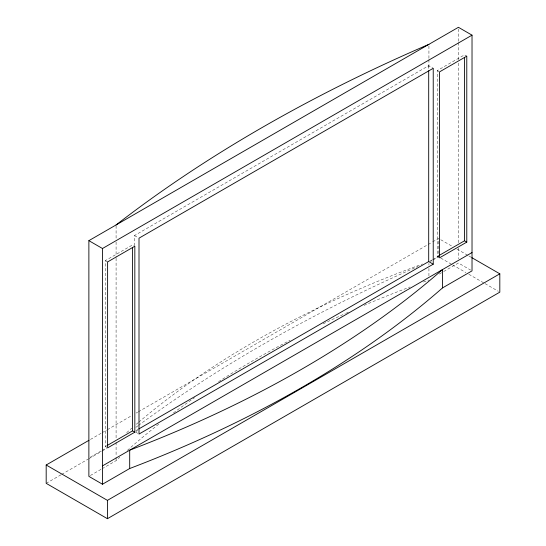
<?xml version="1.0" encoding="UTF-8"?>
<svg xmlns="http://www.w3.org/2000/svg" width="546" height="546" viewBox="0 0 546 546"><rect width="100%" height="100%" fill="white"/><g stroke="black" fill="none" stroke-linecap="round" stroke-linejoin="round"><path stroke-width="0.41" stroke-dasharray="2.73 2.05" d="M134.466 245.775L134.466 235.551L428.699 65.684L433.231 68.298M106.477 447.229L105.344 446.573L105.344 260.619L132.562 244.908L133.695 245.564M438.998 257.494L437.298 256.511L437.298 70.557L464.516 54.846L466.782 56.156M90.438 439.462L101.501 433.074M102.239 432.644L106.668 430.091M107.405 429.668L131.743 415.615M136.166 413.056L137.64 412.203M138.384 411.78L431.941 242.294M432.678 241.871L438.575 238.465L438.575 256.797L432.678 260.203M105.344 446.573L106.818 445.727M135.947 430.589L138.158 429.313M437.298 256.511L438.766 255.665M90.343 457.186L101.379 450.819M102.116 450.395L106.525 447.843M429.668 261.281L431.879 260.005M432.616 259.575L438.513 256.176M46.185 483.34L60.934 474.829M61.671 474.399L88.227 459.07M88.964 458.647L101.501 451.405M102.239 450.982L106.668 448.423M136.166 431.388L137.64 430.541M430.466 261.479L431.941 260.626M90.343 475.518L101.379 469.15M102.116 468.727L116.086 460.653A966.297 557.882 0 0 1 119.786 457.241M439.25 274.078L442.936 271.956M443.673 271.526L458.415 263.015L470.591 270.045M437.298 70.557L438.998 71.54M440.793 239.742L452.593 246.56M457.022 249.113L468.093 255.501M468.83 255.931L471.041 257.207M440.793 258.074L451.856 264.462M452.593 264.892L465.875 272.556M468.83 274.263L484.322 283.21M485.06 283.633L498.341 291.305M134.466 235.551L137.708 237.421M105.344 260.619L107.61 261.93M135.763 432.186L137.708 433.312M458.415 29.006L458.415 41.789M458.415 42.643L458.415 59.691M458.415 63.104L458.415 242.977M458.415 248.014L458.415 258.852M428.931 46.028L428.931 58.818M428.931 59.671L428.931 69.049M428.931 263.37L428.931 265.042M428.931 268.373L428.931 275.873M428.699 65.684L428.699 69.089M116.086 225.791L116.086 238.582M116.086 241.987L116.086 257.337M116.086 258.19L116.086 438.916M116.086 442.321L116.086 456.49M116.086 457.323L116.086 460.653M127.3 450.457A966.297 557.882 0 0 1 160.244 423.007M173.437 412.933A966.297 557.882 0 0 1 194.663 397.659M218.55 381.695A966.297 557.882 0 0 1 290.069 340.281M323.184 323.792A966.297 557.882 0 0 1 345.352 313.554M346.13 313.213A966.297 557.882 0 0 1 348.45 312.175M364.093 305.371A966.297 557.882 0 0 1 410.094 286.95M423.409 282.029A966.297 557.882 0 0 1 428.931 280.037M126.665 432.685A966.297 557.882 0 0 1 131.757 428.194M136.275 424.283A966.297 557.882 0 0 1 138.172 422.672M138.807 422.133A966.297 557.882 0 0 1 422.618 263.984M135.879 427.334A1533.564 885.394 0 0 1 137.885 425.846M138.561 425.354A1533.564 885.394 0 0 1 418.038 266.441"/><path stroke-width="0.82" d="M88.875 240.656L458.415 27.3L472.024 35.156L472.024 270.871L442.54 287.899A1100.9 635.599 0 0 1 129.695 468.516L102.484 484.227L88.875 476.371L88.875 240.656L102.484 248.512L472.024 35.156M471.778 257.63L499.815 273.819L499.815 292.151L107.425 518.7L46.185 483.34L46.185 465.008L88.964 440.308M107.548 445.297L132.562 430.862L134.828 432.173L134.828 246.219L107.61 261.93L107.61 447.884L134.828 432.173M138.896 428.89L428.699 261.568L433.231 264.189L433.231 68.298L139.005 238.172L139.005 434.063L433.231 264.189M439.503 255.241L464.516 240.8L466.782 242.11L466.782 56.156L439.564 71.867L439.564 257.821L466.782 242.11M102.484 465.895L472.024 252.539M46.185 465.008L107.425 500.368L499.815 273.819M464.516 57.405L464.516 240.8M442.54 287.899L442.54 269.56A1100.9 635.599 0 0 1 129.695 450.177L129.695 468.516M428.699 70.789L428.699 261.568M132.562 247.468L132.562 430.862M107.425 500.368L107.425 518.7M102.484 248.512L102.484 484.227M116.086 224.938A1533.564 885.394 0 0 1 428.931 44.322"/></g></svg>
